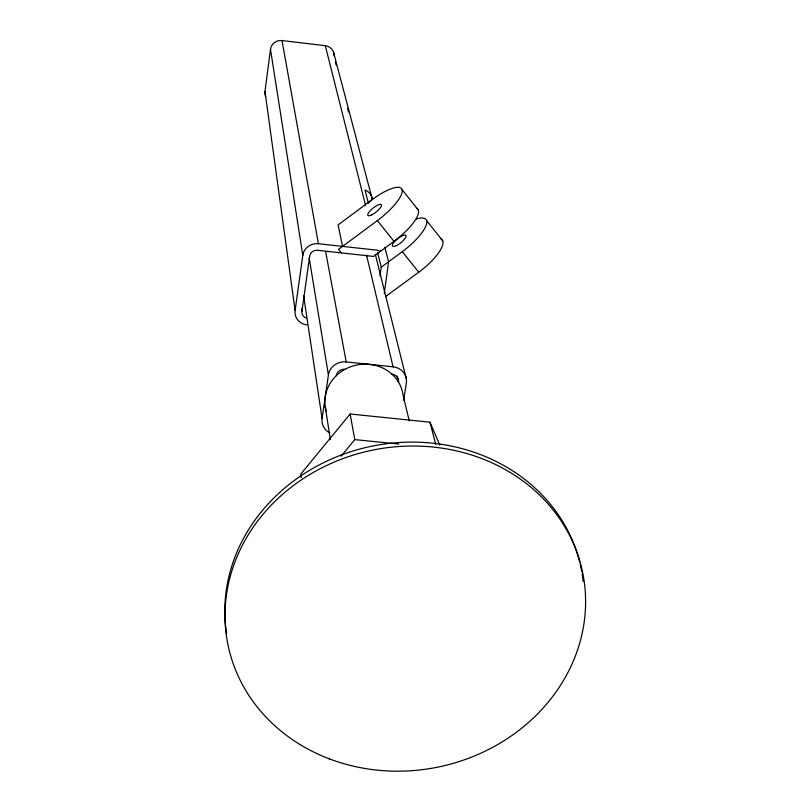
<?xml version="1.0" encoding="UTF-8"?>
<svg xmlns="http://www.w3.org/2000/svg" width="811" height="811" viewBox="0 0 811 811"><rect width="100%" height="100%" fill="white"/><g stroke="black" fill="none" stroke-linecap="round" stroke-linejoin="round"><path stroke-width="1.22" d="M333.412 51.722L372.32 199.364L368.437 202.669M306.953 324.866A13.797 12.946 -8.9 0 1 295.103 310.552L264.974 91.43L270.489 49.319A10.29 10.026 -9 0 1 282.005 40.55L325.302 45.7A10.269 9.985 -15.3 0 1 334.152 55.989M295.103 310.552L302.797 255.323L270.489 49.319M306.122 318.034A6.904 6.468 -8.9 0 1 301.935 311.282L309.68 256.083A6.954 6.579 -9.9 0 1 317.486 250.285L373.577 256.438L394.004 241.354A34.305 10.239 -38.7 0 0 416.661 208.295M329.712 432.841A15.703 14.486 -9.7 0 1 322.079 418.557L328.414 374.935L309.173 257.868M379.974 275.74L381.261 267.174L377.571 252.566M384.272 293.156L388.621 261.75L384.799 247.223M403.625 400.421L406.352 383.056A15.774 14.608 -12.8 0 0 393.071 366.836L366.531 255.1M439.805 445.087L429.952 422.176L350.149 413.995L300.83 474.009L301.276 477.689M341.096 456.187L354.772 439.613L350.149 413.995M342.566 246.382L338.075 224.941L371.914 199.81A34.417 9.894 -38.7 0 1 402.134 189.794A34.417 9.894 -38.7 0 1 377.368 220.592L338.532 249.372L341.401 252.91M381.261 267.174L402.286 251.684A34.244 10.401 -38.7 0 0 425.755 226.259A34.244 10.401 -38.7 0 0 416.215 219.061M385.529 296.623L418.74 272.222A34.123 10.725 -38.6 0 0 440.9 238.86M354.772 439.613L398.89 444.083M328.414 374.935A15.804 14.669 -10.4 0 1 346.216 361.919L393.071 366.836M302.797 255.323A13.909 13.148 -9.9 0 1 318.419 243.726L376.862 250.153L380.694 251.177M377.368 220.592L394.004 241.354M402.286 251.684L418.74 272.222M402.094 189.652L418.456 210.282M426.586 220.541L442.776 240.948M429.952 422.176L435.781 444.408M335.359 61.748L336.322 65.417M347.554 108.248L348.517 111.918M368.376 203.176L364.98 189.946L367.515 191.325A12.794 12.175 -14 0 1 372.32 199.364M325.302 45.7L365.548 205.315M375.311 254.259L406.412 379.234M409.261 420.96L403.087 395.322A39.344 36.363 -11.2 0 0 356.82 365.011A39.344 36.363 -11.2 0 0 326.184 410.995M397.106 376.101L398.586 382.245A7.887 7.299 -12.8 0 0 391.936 374.145M325.606 251.501L346.216 361.919M282.005 40.55L318.419 243.726M325.201 406.341L330.381 439.724M303.659 295.924L322.079 418.557M301.57 308.778L301.935 311.282M336.23 375.757A7.897 7.329 -10.4 0 1 345.131 369.248M265.694 96.509A10.229 9.914 -7.7 0 1 264.974 91.43M582.156 574.097A180.285 161.298 -11.2 0 1 583.15 581.446M226.604 633.797A180.285 161.298 -11.2 0 1 372.006 446.162A180.285 161.298 -11.2 0 1 579.632 561.881M580.22 564.314A180.285 161.298 -11.2 0 1 581.73 571.643M396.457 245.611A8.556 2.595 -38.7 0 0 406.027 235.717A8.556 2.595 -38.7 0 0 395.089 240.989A8.556 2.595 -38.7 0 0 396.457 245.611M371.793 214.844A8.607 2.474 -38.7 0 0 381.464 204.96A8.607 2.474 -38.7 0 0 370.566 210.373A8.607 2.474 -38.7 0 0 371.793 214.844M329.611 758.954A180.985 161.815 -11.2 0 0 584.863 587.032A180.985 161.815 -11.2 0 0 301.418 479.848A180.985 161.815 -11.2 0 0 329.611 758.954"/></g></svg>
